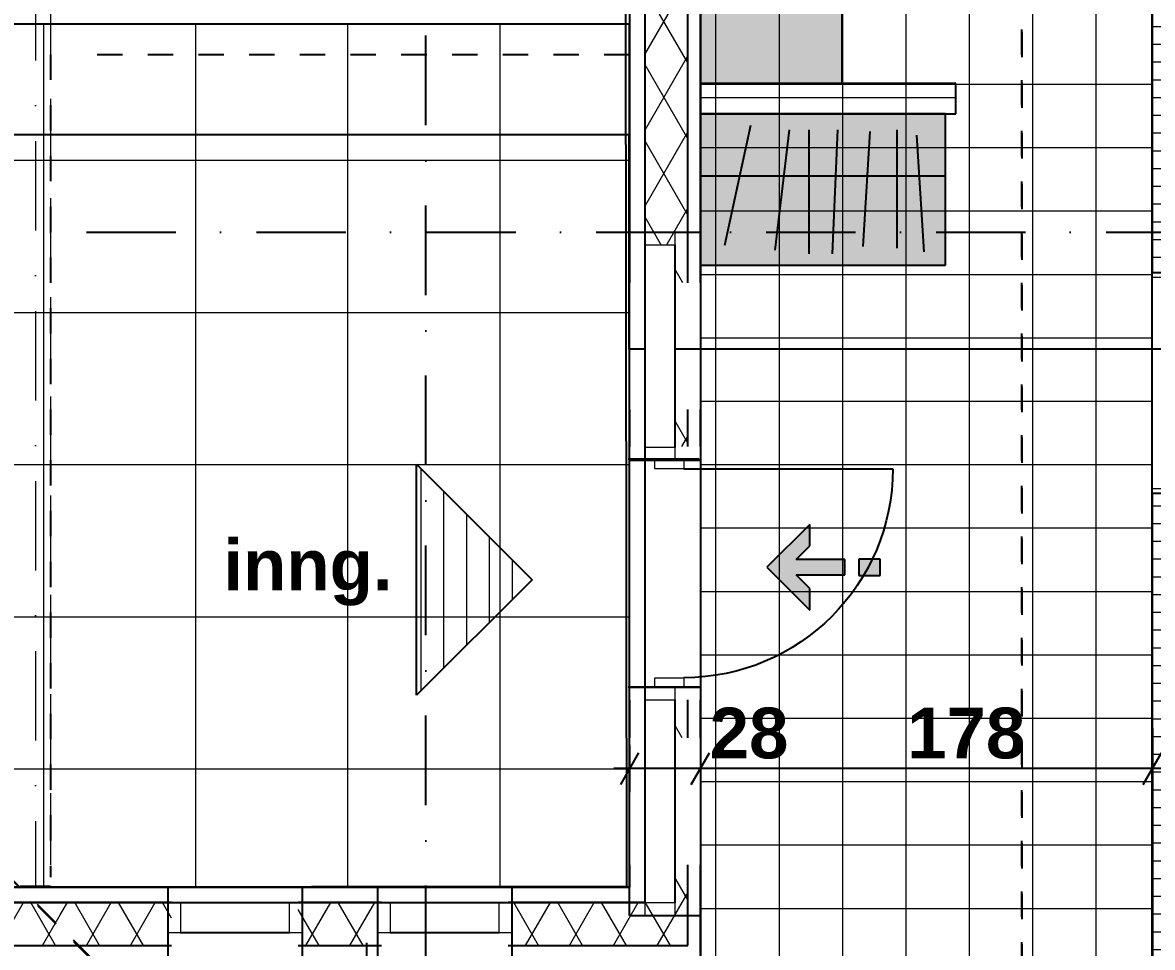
# Model space of a CAD drawing. Header units: millimetres. Extents: x -242231 to 419123, y -2399 to 525285.
# Drawn here: x -151438 to -146981, y 92186 to 95833 of the extents above; entities that cross this region are included whole.
import ezdxf

# ---------------------------------------------------------------- set-up
doc = ezdxf.new("R2010")
doc.units = ezdxf.units.MM
doc.set_wipeout_variables(frame=1)
for name, pattern in [('Dot & Dashed', [670.277762, 352.777767, -176.388884, 0, -141.111112]), ('Hidden Line', [391.222223, 282.222223, -109]), ('Short dashed', [200, 100, -100]), ('Wipeout_Contour', [1000, 0, -1000])]:
    doc.linetypes.add(name, pattern=pattern)
doc.layers.add('Walls', color=7, linetype='Continuous')
doc.styles.add('GENERATED_STYLE_1', font='swissb.ttf')
pattern_1 = [(60, (-154277.98, 76637.52), (-129.9038, 75), []), (120, (-154277.98, 76637.52), (129.9038, 75), [])]
pattern_2 = [(0, (-154277.98, 76637.52), (0, 70), [])]

# ---------------------------------------------------------------- blocks, each defined once
blk = doc.blocks.new('D1 10_4')
at = {"layer": 'Walls', "linetype": 'Continuous'}
for p, q in [((417, 0), (417, 834)), ((-435, 0), (-435, -120)), ((435, 0), (435, -120))]:
    blk.add_line(p, q, dxfattribs=at)
at = {"layer": 'Walls', "color": 102, "linetype": 'Continuous', "lineweight": 20}
for p, q in [((-417, 0), (-435, 0)), ((-435, 0), (-435, -120)), ((-417, -120), (-417, 0)), ((435, 0), (417, 0)), ((417, 0), (417, -120)), ((435, -120), (435, 0)), ((-435, -120), (-417, -120)), ((417, -120), (435, -120))]:
    blk.add_line(p, q, dxfattribs=at)
at = {"layer": 'Walls', "linetype": 'Continuous'}
blk.add_arc((417, 0), 834, 90, 180, dxfattribs=at)
blk = doc.blocks.new('W Feature 1 10_5')
at = {"layer": 'Walls', "linetype": 'Continuous'}
for p, q in [((-265, 60), (265, 60)), ((-265, 60), (-265, 0)), ((265, 60), (265, 0)), ((-265, 0), (-265, -120)), ((265, 0), (265, -120)), ((-265, -120), (-265, -170)), ((265, -120), (265, -170)), ((-265, -170), (-265, -220)), ((265, -170), (265, -220)), ((265, -220), (-265, -220))]:
    blk.add_line(p, q, dxfattribs=at)
for p in [(-265, 0), (265, 0)]:
    blk.add_point(p, dxfattribs=at)
at = {"color": 254, "linetype": 'Wipeout_Contour', "lineweight": 0, "ltscale": 922.444204}
blk.add_wipeout([(-215, -120), (215, -120), (215, 0), (-215, 0)], dxfattribs=at).dxf.layer = 'Walls'
at = {"layer": 'Walls', "color": 102, "linetype": 'Continuous', "lineweight": 20}
for p, q in [((-215, 0), (-265, 0)), ((-215, -120), (-215, 0)), ((265, 0), (215, 0)), ((215, 0), (215, -120)), ((-265, -120), (-215, -120)), ((215, -120), (265, -120))]:
    blk.add_line(p, q, dxfattribs=at)
at = {"layer": 'Walls', "linetype": 'Continuous'}
for p, q in [((215, 0), (-215, 0)), ((-215, -120), (215, -120))]:
    blk.add_line(p, q, dxfattribs=at)
blk = doc.blocks.new('W Feature 1 10_15')
at = {"layer": 'Walls', "linetype": 'Continuous'}
for p, q in [((-450, 60), (450, 60)), ((-450, 60), (-450, 0)), ((450, 60), (450, 0)), ((-450, 0), (-450, -120)), ((450, 0), (450, -120)), ((-450, -120), (-450, -170)), ((450, -120), (450, -170)), ((-450, -170), (-450, -220)), ((450, -170), (450, -220)), ((450, -220), (-450, -220))]:
    blk.add_line(p, q, dxfattribs=at)
for p in [(-450, 0), (450, 0)]:
    blk.add_point(p, dxfattribs=at)
at = {"color": 254, "linetype": 'Wipeout_Contour', "lineweight": 0, "ltscale": 1635.225415}
blk.add_wipeout([(-400, -120), (400, -120), (400, 0), (-400, 0)], dxfattribs=at).dxf.layer = 'Walls'
at = {"layer": 'Walls', "color": 102, "linetype": 'Continuous', "lineweight": 20}
for p, q in [((-400, 0), (-450, 0)), ((-400, -120), (-400, 0)), ((450, 0), (400, 0)), ((400, 0), (400, -120)), ((-450, -120), (-400, -120)), ((400, -120), (450, -120))]:
    blk.add_line(p, q, dxfattribs=at)
at = {"layer": 'Walls', "linetype": 'Continuous'}
for p, q in [((400, 0), (-400, 0)), ((-400, -120), (400, -120))]:
    blk.add_line(p, q, dxfattribs=at)
blk = doc.blocks.new('D1 10_7')
at = {"layer": 'Walls', "linetype": 'Continuous'}
for p, q in [((412, 0), (412, 824)), ((-450, 60), (-450, 0)), ((450, 60), (450, 0)), ((-450, 0), (-450, -115)), ((450, 0), (450, -115)), ((-450, -115), (-450, -170)), ((450, -115), (450, -170)), ((-450, -170), (-450, -220)), ((450, -170), (450, -220))]:
    blk.add_line(p, q, dxfattribs=at)
at = {"layer": 'Walls', "color": 102, "linetype": 'Continuous', "lineweight": 20}
for p, q in [((-412, 0), (-450, 0)), ((-450, 0), (-450, -115)), ((-412, -115), (-412, 0)), ((450, 0), (412, 0)), ((412, 0), (412, -115)), ((450, -115), (450, 0)), ((-450, -115), (-412, -115)), ((412, -115), (450, -115))]:
    blk.add_line(p, q, dxfattribs=at)
at = {"layer": 'Walls', "linetype": 'Continuous'}
blk.add_arc((412, 0), 824, 90, 180, dxfattribs=at)
for p in [(-450, 0), (450, 0)]:
    blk.add_point(p, dxfattribs=at)

msp = doc.modelspace()

# ---------------------------------------------------------------- hatches: boundary and pattern name
at = {"linetype": 'Continuous', "lineweight": 0}
h = msp.add_hatch(dxfattribs=at)
h.set_pattern_fill('BATT_INSULATION', color=1, style=0, pattern_type=2)
h.set_pattern_definition(pattern_1)
h.paths.add_polyline_path([(-148983.948, 96596.574), (-148983.948, 94806.743), (-148813.948, 94806.743), (-148813.948, 96596.596)], flags=0)
msp.add_hatch(color=255, dxfattribs=at).paths.add_polyline_path([(-148763.937, 95592.967), (-148204.983, 95592.967), (-148204.983, 96546.674), (-148763.937, 96546.674)], flags=0)
at = {"linetype": 'Continuous', "lineweight": 15}
h = msp.add_hatch(dxfattribs=at)
h.set_pattern_fill('50__', color=251, style=0, pattern_type=2)
h.set_pattern_definition(pattern_2)
h.paths.add_polyline_path([(-146981.933, 94846.203), (-146861.933, 94846.235), (-146862.379, 96546.776), (-146982.379, 96546.745)], flags=0)
h = msp.add_hatch(dxfattribs=at)
h.set_pattern_fill('50__', color=251, style=0, pattern_type=2)
h.set_pattern_definition(pattern_2)
h.paths.add_polyline_path([(-148763.945, 95472.967), (-147756.577, 95472.899), (-147756.569, 95592.899), (-148763.937, 95592.967)], flags=0)
at = {"linetype": 'Continuous', "lineweight": 0}
h = msp.add_hatch(dxfattribs=at)
h.set_pattern_fill('BATT_INSULATION', color=1, style=0, pattern_type=2)
h.set_pattern_definition(pattern_1)
h.paths.add_polyline_path([(-148983.948, 94306.743), (-148983.948, 94161.424), (-148813.948, 94161.424), (-148813.948, 94306.743)], flags=0)
at = {"linetype": 'Continuous', "lineweight": 15}
h = msp.add_hatch(dxfattribs=at)
h.set_pattern_fill('50__', color=251, style=0, pattern_type=2)
h.set_pattern_definition(pattern_2)
h.paths.add_polyline_path([(-146981.22, 92124.955), (-146861.22, 92124.987), (-146861.705, 93976.235), (-146981.705, 93976.203)], flags=0)
at = {"linetype": 'Continuous'}
for points in [[(-148193.898, 93714.908), (-148386.762, 93714.908), (-148332.485, 93769.185), (-148332.485, 93854.038), (-148501.615, 93684.908), (-148332.485, 93515.777), (-148332.485, 93600.63), (-148386.762, 93654.908), (-148193.898, 93654.908)], [(-148139.218, 93717.121), (-148139.218, 93652.239), (-148055.218, 93652.239), (-148055.218, 93717.121)]]:
    msp.add_hatch(color=256, dxfattribs=at).paths.add_polyline_path(points, flags=0)
at = {"linetype": 'Continuous', "lineweight": 0}
h = msp.add_hatch(dxfattribs=at)
h.set_pattern_fill('BATT_INSULATION', color=1, style=0, pattern_type=2)
h.set_pattern_definition(pattern_1)
h.paths.add_polyline_path([(-148983.948, 93161.424), (-148983.948, 93011.565), (-148813.948, 93011.565), (-148813.948, 93161.424)], flags=0)
h = msp.add_hatch(dxfattribs=at)
h.set_pattern_fill('BATT_INSULATION', color=1, style=0, pattern_type=2)
h.set_pattern_definition(pattern_1)
h.paths.add_polyline_path([(-148813.948, 92362.789), (-148813.948, 92511.85), (-148983.948, 92511.85), (-148983.948, 92362.789)], flags=0)
h = msp.add_hatch(dxfattribs=at)
h.set_pattern_fill('BATT_INSULATION', color=1, style=0, pattern_type=2)
h.set_pattern_definition(pattern_1)
h.paths.add_polyline_path([(-151289.52, 92362.789), (-152086.535, 92362.791), (-152086.535, 92192.791), (-151289.52, 92192.789)], flags=0)
h = msp.add_hatch(dxfattribs=at)
h.set_pattern_fill('BATT_INSULATION', color=1, style=0, pattern_type=2)
h.set_pattern_definition(pattern_1)
h.paths.add_polyline_path([(-150850.662, 92362.789), (-151289.52, 92362.789), (-151289.52, 92192.789), (-150850.662, 92192.789)], flags=0)
h = msp.add_hatch(dxfattribs=at)
h.set_pattern_fill('BATT_INSULATION', color=1, style=0, pattern_type=2)
h.set_pattern_definition(pattern_1)
h.paths.add_polyline_path([(-150022.706, 92362.789), (-150350.662, 92362.789), (-150350.662, 92192.789), (-150022.706, 92192.789)], flags=0)
h = msp.add_hatch(dxfattribs=at)
h.set_pattern_fill('BATT_INSULATION', color=1, style=0, pattern_type=2)
h.set_pattern_definition(pattern_1)
h.paths.add_polyline_path([(-148983.948, 92362.789), (-149522.706, 92362.789), (-149522.706, 92192.789), (-148983.948, 92192.789)], flags=0)
h = msp.add_hatch(dxfattribs=at)
h.set_pattern_fill('BATT_INSULATION', color=1, style=0, pattern_type=2)
h.set_pattern_definition(pattern_1)
h.paths.add_polyline_path([(-148813.948, 92192.789), (-148813.948, 92362.789), (-148983.948, 92362.789)], flags=0)
h = msp.add_hatch(dxfattribs=at)
h.set_pattern_fill('BATT_INSULATION', color=1, style=0, pattern_type=2)
h.set_pattern_definition(pattern_1)
h.paths.add_polyline_path([(-148983.948, 92192.789), (-148813.948, 92192.789), (-148983.948, 92362.789)], flags=0)

# ---------------------------------------------------------------- linework, layer by layer
at = {"linetype": 'Continuous'}
for p, q in [((-149060.924, 96827.344), (-149056.071, 92426.013)), ((-149043.948, 96766.567), (-149043.948, 94806.743)), ((-148983.948, 96596.574), (-148983.948, 94806.743)), ((-148813.948, 94806.743), (-148813.948, 96596.596)), ((-148763.948, 96546.665), (-148763.948, 92145.372)), ((-148763.948, 94806.743), (-148763.948, 96546.603)), ((-148763.937, 96546.674), (-148763.937, 95592.967)), ((-148204.983, 95592.967), (-148204.983, 96546.674)), ((-146982.379, 96546.745), (-146981.933, 94846.203)), ((-146982.235, 91044.083), (-146982.235, 96546.665)), ((-149043.948, 95826.86), (-159475.813, 95826.86)), ((-149043.948, 92422.789), (-149043.948, 95826.86)), ((-148763.937, 95592.967), (-148763.945, 95472.967)), ((-147756.569, 95592.899), (-148763.937, 95592.967)), ((-148763.937, 95592.967), (-148204.983, 95592.967)), ((-147756.577, 95472.899), (-147756.569, 95592.899)), ((-147797.252, 95472.967), (-148763.948, 95472.967)), ((-148763.945, 95472.967), (-147756.577, 95472.899)), ((-147797.252, 94875.851), (-147797.252, 95472.967)), ((-148667.831, 94954.805), (-148565.576, 95428.505)), ((-148414.498, 95410.354), (-148471.188, 94935.58)), ((-148336.55, 95410.354), (-148336.55, 94921.407)), ((-148223.171, 95410.354), (-148244.43, 94921.407)), ((-148095.62, 95403.268), (-148123.964, 94949.752)), ((-147989.327, 95410.354), (-147989.327, 94942.666)), ((-147911.379, 95389.096), (-147883.034, 94928.493)), ((-147797.252, 95227.729), (-148763.948, 95227.729)), ((-149043.948, 94306.743), (-149043.948, 94161.424)), ((-148983.948, 94306.743), (-148983.948, 94161.424)), ((-148813.948, 94161.424), (-148813.948, 94306.743)), ((-148763.948, 94161.424), (-148763.948, 94306.743)), ((-149884.142, 94091.487), (-149428.438, 93635.783)), ((-149884.142, 93180.079), (-149884.142, 94091.487)), ((-146981.705, 93976.203), (-146981.22, 92124.955)), ((-148332.485, 93854.038), (-148501.615, 93684.908)), ((-148332.485, 93769.185), (-148332.485, 93854.038)), ((-148386.762, 93714.908), (-148332.485, 93769.185)), ((-148501.615, 93684.908), (-148332.485, 93515.777)), ((-148193.898, 93714.908), (-148386.762, 93714.908)), ((-148193.898, 93654.908), (-148193.898, 93714.908)), ((-148139.218, 93717.121), (-148139.218, 93652.239)), ((-148055.218, 93717.121), (-148139.218, 93717.121)), ((-148055.218, 93652.239), (-148055.218, 93717.121)), ((-149428.438, 93635.783), (-149884.142, 93180.079)), ((-148332.485, 93600.63), (-148386.762, 93654.908)), ((-148386.762, 93654.908), (-148193.898, 93654.908)), ((-148139.218, 93652.239), (-148055.218, 93652.239)), ((-148332.485, 93515.777), (-148332.485, 93600.63)), ((-149043.948, 93161.424), (-149043.948, 93011.565)), ((-148983.948, 93161.424), (-148983.948, 93011.565)), ((-148813.948, 93011.565), (-148813.948, 93161.424)), ((-148763.948, 93011.565), (-148763.948, 93161.424)), ((-146981.325, 92984.949), (-146981.325, 92797.449)), ((-147017.409, 92828.699), (-146945.24, 92953.699)), ((-147017.409, 92828.699), (-146945.24, 92953.699)), ((-146861.325, 92891.199), (-146981.325, 92891.199)), ((-146861.325, 92891.199), (-146981.325, 92891.199)), ((-149043.948, 92511.85), (-149043.948, 92422.789)), ((-148983.948, 92511.85), (-148983.948, 92362.789)), ((-148813.948, 92362.789), (-148813.948, 92511.85)), ((-148763.948, 92142.789), (-148763.948, 92511.85)), ((-149056.071, 92426.013), (-157254.694, 92416.975)), ((-156245.352, 92422.8), (-149043.948, 92422.789)), ((-151289.52, 92422.789), (-152086.535, 92422.791)), ((-150850.662, 92422.789), (-151289.52, 92422.789)), ((-150022.706, 92422.789), (-150350.662, 92422.789)), ((-149043.948, 92422.789), (-149522.706, 92422.789)), ((-151289.52, 92362.789), (-152086.535, 92362.791)), ((-150850.662, 92362.789), (-151289.52, 92362.789)), ((-150022.706, 92362.789), (-150350.662, 92362.789)), ((-148983.948, 92362.789), (-149522.706, 92362.789)), ((-148813.948, 92192.789), (-148813.948, 92362.789)), ((-152086.535, 92192.791), (-151289.52, 92192.789)), ((-151289.52, 92192.789), (-150850.662, 92192.789)), ((-150350.662, 92192.789), (-150022.706, 92192.789)), ((-150080.447, 92142.789), (-150080.447, 92203.914)), ((-149522.706, 92192.789), (-148983.948, 92192.789)), ((-148983.948, 92192.789), (-148813.948, 92192.789))]:
    msp.add_line(p, q, dxfattribs=at)
at = {"color": 251, "linetype": 'Dot & Dashed', "lineweight": 18}
msp.add_line((-151387.428, 96705.841), (-151387.524, 92429.074), dxfattribs=at)
at = {"color": 251, "linetype": 'Hidden Line', "lineweight": 13}
for p in [(-151327.428, 96705.84), (-151447.524, 92429.075)]:
    msp.add_line(p, (-151327.524, 92429.073), dxfattribs=at)
at = {"color": 251, "linetype": 'Continuous', "lineweight": 18}
for p, q in [((-148704.071, 96546.665), (-148704.071, 90945.397)), ((-148454.071, 96546.665), (-148454.071, 88503.034)), ((-148204.071, 96546.665), (-148204.071, 88503.033)), ((-147954.071, 96546.665), (-147954.071, 88503.032)), ((-147704.071, 96546.665), (-147704.071, 88503.031)), ((-147454.071, 96546.665), (-147454.071, 88503.029)), ((-147204.071, 96546.665), (-147204.071, 88503.028)), ((-146982.235, 95588.401), (-148763.948, 95588.401)), ((-146982.235, 95338.401), (-148763.948, 95338.401)), ((-146982.235, 95088.401), (-148763.948, 95088.401)), ((-146982.235, 94838.401), (-148763.948, 94838.401)), ((-146982.235, 94588.401), (-148763.948, 94588.401)), ((-146982.235, 94338.401), (-148763.948, 94338.401)), ((-146982.235, 94088.401), (-148763.948, 94088.401)), ((-146982.235, 93838.401), (-148763.948, 93838.401)), ((-146982.235, 93588.401), (-148763.948, 93588.401)), ((-146982.235, 93338.401), (-148763.948, 93338.401)), ((-146982.235, 93088.401), (-148763.948, 93088.401)), ((-146982.235, 92838.401), (-148763.948, 92838.401)), ((-146982.235, 92588.401), (-148763.948, 92588.401)), ((-146982.235, 92338.401), (-148763.948, 92338.401))]:
    msp.add_line(p, q, dxfattribs=at)
at = {"color": 253, "linetype": 'Continuous', "lineweight": 15}
for p, q in [((-151355.843, 95826.86), (-151355.843, 92422.792)), ((-150755.843, 95826.86), (-150755.843, 92422.791)), ((-150155.843, 95826.86), (-150155.843, 92422.791)), ((-149555.843, 95826.86), (-149555.843, 92422.79)), ((-149043.948, 95288.454), (-159475.813, 95288.454)), ((-149043.948, 94688.454), (-159475.813, 94688.454)), ((-149043.948, 94088.454), (-159475.813, 94088.454)), ((-149043.948, 93488.454), (-159475.813, 93488.454)), ((-149043.948, 92888.454), (-159475.813, 92888.454))]:
    msp.add_line(p, q, dxfattribs=at)
at = {"linetype": 'Short dashed'}
for p, q in [((-151327.524, 95706.86), (-151328.084, 92462.843)), ((-149043.948, 95705.97), (-151171.277, 95705.97))]:
    msp.add_line(p, q, dxfattribs=at)
at = {"color": 255, "linetype": 'Continuous', "lineweight": 0}
for p, q in [((-149867.189, 94074.534), (-149867.189, 93197.032)), ((-149777.189, 93984.534), (-149777.189, 93287.032)), ((-149687.189, 93894.534), (-149687.189, 93377.032)), ((-149597.189, 93804.534), (-149597.189, 93467.032)), ((-149507.189, 93714.534), (-149507.189, 93557.032))]:
    msp.add_line(p, q, dxfattribs=at)
at = {"linetype": 'Short dashed', "flags": 128}
msp.add_lwpolyline([(-142946.514, 97246.964), (-147496.403, 97246.964), (-147496.403, 79543.241), (-142946.514, 79543.241)], close=True, dxfattribs=at)
at = {"linetype": 'Continuous', "flags": 128}
for points in [[(-143607.344, 96766.576), (-148983.951, 96766.576), (-148983.951, 92361.473), (-157190.059, 92361.473), (-157190.059, 88282.403), (-148986.684, 88282.403), (-148986.684, 80187.934), (-143607.344, 80187.934)], [(-149043.948, 95826.86), (-159475.813, 95826.86), (-159475.813, 92422.773), (-156243.978, 92422.8), (-149043.948, 92422.773)]]:
    msp.add_lwpolyline(points, close=True, dxfattribs=at)
msp.add_lwpolyline([(-143547.142, 73533.621), (-143547.142, 79127.497), (-144018.202, 79127.497), (-144018.202, 80127.95), (-151190.321, 80127.95), (-153253.802, 80127.95), (-159319.624, 86195.76), (-159319.624, 95391.217), (-149046.167, 95391.217), (-149046.167, 94546.818), (-143716.802, 94546.818), (-143716.802, 80127.95), (-143547.142, 80127.95), (-143547.141, 80286.71), (-139909.462, 80286.705)], dxfattribs=at)

# ---------------------------------------------------------------- block references
at = {"color": 21, "linetype": 'Continuous', "lineweight": 18, "rotation": 270.0150277998922}
msp.add_blockref('D1 10_4', (-146861.819, 94411.235), dxfattribs=at)

# ---------------------------------------------------------------- texts
at = {"style": 'GENERATED_STYLE_1'}
msp.add_text('inng.', height=200, dxfattribs=at).set_placement((-150645.742, 93594.275))
at = {"char_height": 200, "attachment_point": 1, "style": 'GENERATED_STYLE_1'}
for s, insert in [('{28}', (-148727.823, 93131.199)), ('{178}', (-147948.908, 93131.199))]:
    msp.add_mtext(s, dxfattribs=dict(at, insert=insert))

# ---------------------------------------------------------------- next in the draw order: block references
at = {"color": 21, "linetype": 'Continuous', "lineweight": 18, "rotation": 90}
for p in [(-148983.948, 94556.743), (-148983.948, 92761.565)]:
    msp.add_blockref('W Feature 1 10_15', p, dxfattribs=at)
at = {"color": 21, "linetype": 'Continuous', "lineweight": 18, "xscale": -1}
for p in [(-150600.662, 92362.789), (-149772.706, 92362.789)]:
    msp.add_blockref('W Feature 1 10_5', p, dxfattribs=at)

# ---------------------------------------------------------------- next in the draw order: hatches: boundary and pattern name
at = {"linetype": 'Continuous', "lineweight": 0}
msp.add_hatch(color=255, dxfattribs=at).paths.add_polyline_path([(-148763.948, 94875.851), (-147797.252, 94875.851), (-147797.252, 95472.967), (-148763.948, 95472.967)], flags=0)

# ---------------------------------------------------------------- next in the draw order: linework, layer by layer
at = {"linetype": 'Dot & Dashed'}
for p, q in [((-149847.16, 77328.26), (-149847.16, 99353.418)), ((-168616.028, 95006.511), (-141384.766, 95006.511))]:
    msp.add_line(p, q, dxfattribs=at)
at = {"linetype": 'Continuous'}
for p, q in [((-148763.948, 95472.967), (-148763.948, 94875.851)), ((-148763.948, 94875.851), (-147797.252, 94875.851)), ((-149043.948, 92984.949), (-149043.948, 92797.449)), ((-148763.948, 92984.949), (-148763.948, 92797.449)), ((-149007.863, 92953.699), (-149080.032, 92828.699)), ((-148800.032, 92828.699), (-148727.863, 92953.699)), ((-148800.032, 92828.699), (-148727.863, 92953.699)), ((-149043.948, 92891.199), (-149105.073, 92891.199)), ((-148763.948, 92891.199), (-149043.948, 92891.199)), ((-148763.948, 92891.199), (-149043.948, 92891.199)), ((-146981.325, 92891.199), (-148763.948, 92891.199))]:
    msp.add_line(p, q, dxfattribs=at)
at = {"linetype": 'Short dashed', "flags": 128}
for points in [[(-152104.774, 97247.998), (-152104.774, 93073.391), (-148628.75, 89611.577), (-152135.399, 86119.134), (-152135.399, 79546.848), (-147496.403, 79546.848), (-147496.403, 97247.998)], [(-152094.733, 93064.971), (-157831.471, 93064.971), (-157831.471, 89612.935), (-148613.995, 89612.935)]]:
    msp.add_lwpolyline(points, close=True, dxfattribs=at)

# ---------------------------------------------------------------- next in the draw order: block references
at = {"color": 21, "linetype": 'Continuous', "lineweight": 18, "xscale": -1, "rotation": 270}
msp.add_blockref('D1 10_7', (-148828.948, 93661.424), dxfattribs=at)

doc.saveas('drawing.dxf')
